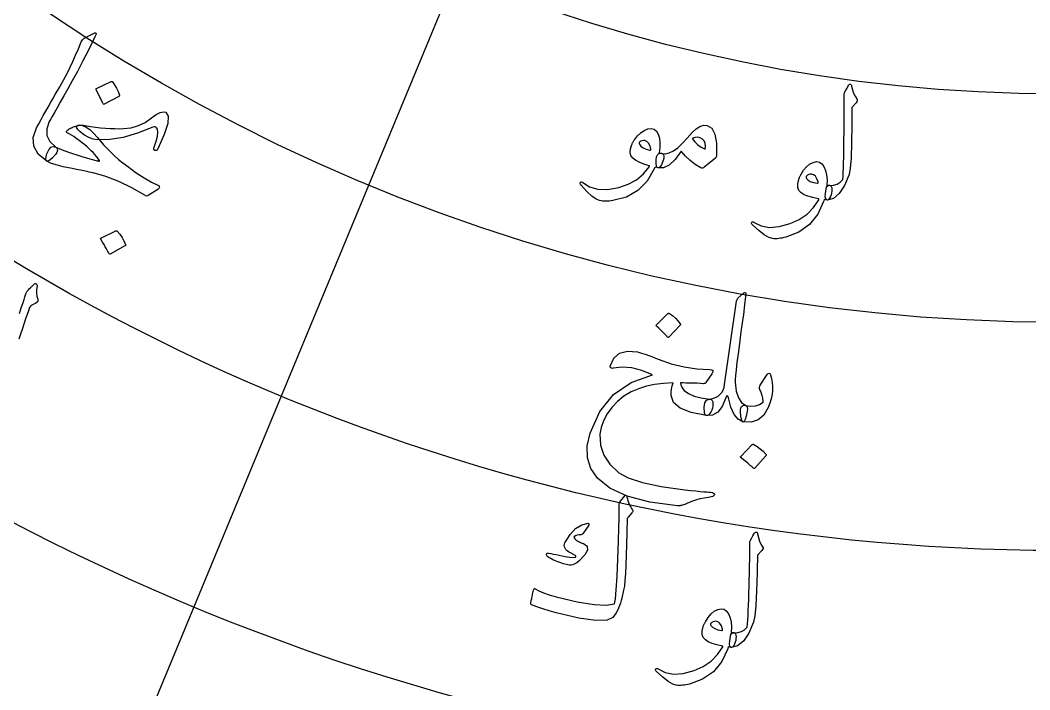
# Model space of a CAD drawing. Header units: millimetres. Extents: x -65 to 65, y -65 to 84.
# Drawn here: x -20.29 to -0.58, y -42.41 to -29.33 of the extents above; entities that cross this region are included whole.
import ezdxf

# ---------------------------------------------------------------- set-up
doc = ezdxf.new("R2010")
doc.units = ezdxf.units.MM
for name, color, linetype in [('ENGRAVE', 7, 'Continuous'), ('ENGRAVE_FINE', 8, 'Continuous'), ('GUIDE', 3, 'Continuous'), ('TEXT', 5, 'Continuous')]:
    doc.layers.add(name, color=color, linetype=linetype)

msp = doc.modelspace()

# ---------------------------------------------------------------- linework, layer by layer
at = {"layer": 'ENGRAVE'}
for radius in [57.525, 48.6086, 39.6922, 30.7759]:
    msp.add_circle((0, 0), radius, dxfattribs=at)
at = {"layer": 'ENGRAVE_FINE'}
for points in [[(-15.1896, -36.6709), (-11.7774, -28.4332)], [(-18.6017, -44.9085), (-15.1896, -36.6709)]]:
    msp.add_lwpolyline(points, dxfattribs=at)
for radius in [53.0668, 44.1504, 35.2341]:
    msp.add_circle((0, 0), radius, dxfattribs=at)
at = {"layer": 'GUIDE'}
msp.add_circle((0, 0), 59.475, dxfattribs=at)
at = {"layer": 'TEXT'}
for points in [[(-18.8491, -29.5882), (-18.8377, -29.5826), (-18.8285, -29.5799), (-18.8217, -29.5799), (-18.8172, -29.5828), (-18.8128, -29.5912), (-18.8143, -29.6071), (-18.8217, -29.6307), (-18.8348, -29.6618), (-18.9557, -29.9056), (-19.0698, -30.1296), (-19.1772, -30.3337), (-19.278, -30.5179), (-19.3664, -30.6739), (-19.4455, -30.8139), (-19.5151, -30.9379), (-19.5753, -31.0459), (-19.6264, -31.1376), (-19.6685, -31.2131), (-19.7017, -31.2723), (-19.7259, -31.3151), (-19.777, -31.4569), (-19.774, -31.5866), (-19.7166, -31.7041), (-19.6047, -31.8091), (-19.5747, -31.8403), (-19.5652, -31.8759), (-19.5761, -31.916), (-19.6075, -31.9605), (-19.6669, -32.0245), (-19.7148, -32.0668), (-19.7511, -32.0876), (-19.7758, -32.0868), (-19.9427, -31.9508), (-20.0316, -31.7971), (-20.0428, -31.6266), (-19.9766, -31.4395), (-19.9328, -31.3577), (-19.8883, -31.2761), (-19.8431, -31.1947), (-19.7972, -31.1134), (-19.7507, -31.0322), (-19.704, -30.951), (-19.6568, -30.8697), (-19.6094, -30.7883), (-19.5186, -30.6333), (-19.4396, -30.492), (-19.3724, -30.3644), (-19.3169, -30.2506), (-19.2663, -30.1395), (-19.2134, -30.0205), (-19.1584, -29.8934), (-19.1011, -29.7583), (-19.0898, -29.7346), (-19.0764, -29.715), (-19.061, -29.6993), (-19.0435, -29.6876)], [(-18.521, -30.5305), (-18.5149, -30.5289), (-18.5082, -30.5297), (-18.501, -30.533), (-18.4933, -30.5388), (-18.4499, -30.5984), (-18.4129, -30.6613), (-18.3825, -30.7276), (-18.3585, -30.7973), (-18.3575, -30.8064), (-18.3591, -30.8138), (-18.3634, -30.8197), (-18.3703, -30.824), (-18.6541, -30.9751), (-18.6628, -30.9776), (-18.6704, -30.9748), (-18.677, -30.9669), (-18.6825, -30.9537), (-18.6873, -30.9424), (-18.6951, -30.925), (-18.7059, -30.9015), (-18.7198, -30.8719), (-18.737, -30.836), (-18.758, -30.7936), (-18.7826, -30.7446), (-18.8109, -30.689), (-18.814, -30.6807), (-18.8142, -30.6742), (-18.8114, -30.6696), (-18.8055, -30.6668)], [(-4.1951, -30.7473), (-4.1675, -30.6981), (-4.146, -30.6589), (-4.1305, -30.6299), (-4.121, -30.6111), (-4.114, -30.5992), (-4.106, -30.5912), (-4.0969, -30.5869), (-4.0869, -30.5864), (-4.076, -30.5899), (-4.0675, -30.5971), (-4.0614, -30.6081), (-4.0578, -30.6228), (-4.0416, -30.6946), (-4.0195, -30.7602), (-3.9914, -30.8197), (-3.9574, -30.873), (-3.9481, -30.8898), (-3.9471, -30.9076), (-3.9543, -30.9264), (-3.9699, -30.9461), (-4.0501, -31.0364), (-4.0513, -31.0814), (-4.0524, -31.1255), (-4.0533, -31.1688), (-4.0541, -31.2113), (-4.0548, -31.2531), (-4.0554, -31.294), (-4.0559, -31.3341), (-4.0562, -31.3735), (-4.0592, -31.7377), (-4.0684, -32.0215), (-4.0843, -32.2248), (-4.1074, -32.3477), (-4.1967, -32.5647), (-4.2979, -32.7202), (-4.4106, -32.8143), (-4.5345, -32.8468), (-4.5378, -32.8464), (-4.541, -32.8459), (-4.5443, -32.8455), (-4.5475, -32.845), (-4.5643, -32.8244), (-4.571, -32.7816), (-4.5675, -32.7166), (-4.5539, -32.6295), (-4.5463, -32.5976), (-4.534, -32.5753), (-4.5168, -32.5627), (-4.4949, -32.5596), (-4.4109, -32.5546), (-4.339, -32.5344), (-4.279, -32.4991), (-4.2312, -32.4487), (-4.2252, -32.3815), (-4.2201, -32.3048), (-4.2161, -32.2186), (-4.2129, -32.123), (-4.2106, -32.0183), (-4.2088, -31.905), (-4.2077, -31.7831), (-4.207, -31.6526), (-4.2053, -31.5245), (-4.2039, -31.4093), (-4.2031, -31.307), (-4.2027, -31.2177), (-4.2024, -31.1413), (-4.2019, -31.078), (-4.2011, -31.0277), (-4.2002, -30.9905), (-4.206, -30.8044), (-4.2045, -30.7863), (-4.2022, -30.7708), (-4.199, -30.7578), (-4.1951, -30.7473)], [(-17.6044, -31.8488), (-17.6127, -31.8615), (-17.6219, -31.8712), (-17.6319, -31.8778), (-17.6428, -31.8814), (-17.6549, -31.8812), (-17.6654, -31.8782), (-17.6745, -31.8724), (-17.682, -31.8638), (-17.6852, -31.8558), (-17.6858, -31.8451), (-17.684, -31.8316), (-17.6796, -31.8154), (-17.6382, -31.6958), (-17.6138, -31.5969), (-17.6064, -31.5186), (-17.6158, -31.4609), (-17.6307, -31.4346), (-17.6504, -31.4197), (-17.6749, -31.416), (-17.7043, -31.4237), (-18.0045, -31.5437), (-18.2856, -31.6249), (-18.5468, -31.6676), (-18.7876, -31.6721), (-18.8709, -31.6587), (-18.9548, -31.6284), (-19.0391, -31.5812), (-19.1237, -31.517), (-19.1718, -31.4668), (-19.1943, -31.4284), (-19.1913, -31.4019), (-19.1628, -31.3872), (-19.1356, -31.3828), (-19.1037, -31.3818), (-19.067, -31.3842), (-19.0256, -31.39), (-18.9227, -31.4073), (-18.8226, -31.4219), (-18.7253, -31.4337), (-18.6308, -31.4428), (-18.5388, -31.4492), (-18.4489, -31.4528), (-18.3613, -31.4535), (-18.2758, -31.4515), (-18.1277, -31.4339), (-17.987, -31.3933), (-17.8537, -31.3299), (-17.728, -31.2437), (-17.6369, -31.1787), (-17.5607, -31.1385), (-17.4991, -31.1233), (-17.4522, -31.133), (-17.4041, -31.2084), (-17.4134, -31.3528), (-17.4802, -31.5662), (-17.6044, -31.8488)], [(-18.7859, -31.6268), (-18.7283, -31.6993), (-18.6661, -31.7713), (-18.5991, -31.8425), (-18.5274, -31.9131), (-18.4514, -31.983), (-18.3717, -32.0521), (-18.2883, -32.1203), (-18.2012, -32.1877), (-18.0298, -32.3128), (-17.8731, -32.4155), (-17.7315, -32.4961), (-17.6053, -32.5546), (-17.5922, -32.5617), (-17.5831, -32.5707), (-17.5782, -32.5816), (-17.5774, -32.5944), (-17.5801, -32.6076), (-17.5859, -32.6196), (-17.5946, -32.6306), (-17.6064, -32.6405), (-17.7939, -32.7574), (-17.8106, -32.7658), (-17.8276, -32.7679), (-17.8448, -32.7637), (-17.8622, -32.7532), (-18.1152, -32.6083), (-18.3674, -32.4872), (-18.6194, -32.3899), (-18.8717, -32.3165), (-18.8858, -32.3126), (-18.9106, -32.3069), (-18.9461, -32.2994), (-18.9921, -32.29), (-19.0489, -32.2788), (-19.1163, -32.2657), (-19.1943, -32.2506), (-19.283, -32.2334), (-19.4538, -32.1973), (-19.5929, -32.1606), (-19.7002, -32.1237), (-19.7758, -32.0868), (-19.7898, -32.0691), (-19.7942, -32.0392), (-19.7888, -31.9973), (-19.7737, -31.9432), (-19.7353, -31.8642), (-19.6938, -31.8158), (-19.6492, -31.7981), (-19.6016, -31.811), (-19.5364, -31.8426), (-19.4394, -31.8806), (-19.3106, -31.925), (-19.1498, -31.9752), (-19.0686, -31.9999), (-18.9974, -32.0212), (-18.9363, -32.0394), (-18.8852, -32.0544), (-18.8445, -32.0661), (-18.8142, -32.0746), (-18.7944, -32.0798), (-18.7851, -32.0817), (-18.7813, -32.0819), (-18.778, -32.0821), (-18.7752, -32.0823), (-18.773, -32.0825), (-18.771, -32.0827), (-18.7691, -32.0832), (-18.7674, -32.0838), (-18.7658, -32.0846), (-18.7534, -32.0855), (-18.7469, -32.083), (-18.7463, -32.0771), (-18.7516, -32.0677), (-18.7775, -32.0304), (-18.806, -31.9933), (-18.8372, -31.9564), (-18.8711, -31.9196), (-18.9076, -31.8829), (-18.9466, -31.8459), (-18.988, -31.8087), (-19.0319, -31.7712), (-19.0755, -31.7353), (-19.1191, -31.7008), (-19.1628, -31.6678), (-19.2066, -31.6363), (-19.2502, -31.6066), (-19.2933, -31.5792), (-19.336, -31.5542), (-19.3782, -31.5314), (-19.388, -31.5236), (-19.3926, -31.5151), (-19.3921, -31.5061), (-19.3865, -31.4965), (-19.371, -31.483), (-19.3546, -31.4705), (-19.3372, -31.4591), (-19.3189, -31.4488), (-19.2997, -31.439), (-19.2795, -31.4294), (-19.2583, -31.4198), (-19.2361, -31.4103), (-19.1904, -31.3944), (-19.1493, -31.3858), (-19.1127, -31.3845), (-19.0806, -31.3906), (-19.0091, -31.4217), (-18.9362, -31.4715), (-18.8619, -31.5399), (-18.7859, -31.6268)], [(-7.912, -32.237), (-8.0505, -32.476), (-8.2311, -32.6598), (-8.454, -32.7876), (-8.7191, -32.8588), (-8.755, -32.8635), (-8.7901, -32.8669), (-8.8244, -32.8691), (-8.858, -32.87), (-8.8906, -32.8694), (-8.9218, -32.8673), (-8.9518, -32.8636), (-8.9805, -32.8584), (-9.0478, -32.8297), (-9.1307, -32.7694), (-9.2288, -32.6772), (-9.3417, -32.5532), (-9.3529, -32.5367), (-9.3582, -32.5225), (-9.3575, -32.5103), (-9.3509, -32.5002), (-9.3408, -32.4939), (-9.3297, -32.4929), (-9.3174, -32.4973), (-9.3041, -32.507), (-9.1744, -32.5917), (-9.0144, -32.6361), (-8.8248, -32.6397), (-8.6061, -32.6021), (-8.4202, -32.5393), (-8.2577, -32.4503), (-8.1187, -32.3353), (-8.003, -32.1947), (-8.0022, -32.1888), (-8.0028, -32.1839), (-8.005, -32.1798), (-8.0086, -32.1766), (-8.1167, -32.1429), (-8.2067, -32.1068), (-8.2786, -32.0683), (-8.3326, -32.0277), (-8.3692, -31.9769), (-8.3845, -31.9159), (-8.3784, -31.8447), (-8.3511, -31.7632), (-8.3464, -31.7526), (-8.3413, -31.742), (-8.3358, -31.7313), (-8.3298, -31.7205), (-8.3233, -31.7094), (-8.3163, -31.6978), (-8.3087, -31.6857), (-8.3006, -31.6732), (-8.2406, -31.5937), (-8.1769, -31.5315), (-8.1095, -31.4863), (-8.0384, -31.4582), (-7.9711, -31.45), (-7.9149, -31.4646), (-7.8699, -31.502), (-7.8359, -31.5623), (-7.8122, -31.6404), (-7.8009, -31.7269), (-7.802, -31.822), (-7.8155, -31.9257), (-7.8092, -31.9271), (-7.8032, -31.9283), (-7.7972, -31.9292), (-7.7914, -31.9299), (-7.7856, -31.9306), (-7.7797, -31.9315), (-7.7736, -31.9327), (-7.7673, -31.9341), (-7.7471, -31.9438), (-7.7338, -31.9613), (-7.7274, -31.9867), (-7.7278, -32.0199), (-7.7332, -32.0553), (-7.7423, -32.0902), (-7.755, -32.1246), (-7.7714, -32.1585), (-7.7892, -32.1876), (-7.806, -32.2074), (-7.8218, -32.2178), (-7.8366, -32.219), (-7.8972, -32.2042), (-7.899, -32.2098), (-7.902, -32.2171), (-7.9064, -32.2262), (-7.912, -32.237)], [(-6.8759, -31.3897), (-6.7862, -31.4459), (-6.7265, -31.562), (-6.6966, -31.7384), (-6.6964, -31.975), (-6.698, -31.9917), (-6.702, -32.0059), (-6.7084, -32.0175), (-6.7171, -32.0266), (-6.9381, -32.2069), (-6.9531, -32.2174), (-6.969, -32.2225), (-6.9857, -32.2219), (-7.0034, -32.2158), (-7.1136, -32.1496), (-7.2138, -32.0736), (-7.3039, -31.9879), (-7.3839, -31.8927), (-7.5039, -32.0543), (-7.6201, -32.1625), (-7.7322, -32.2171), (-7.8398, -32.2182), (-7.8502, -32.2113), (-7.8589, -32.1961), (-7.866, -32.1726), (-7.8715, -32.1408), (-7.8733, -32.0649), (-7.8662, -32.0061), (-7.8503, -31.9644), (-7.8256, -31.9398), (-7.8137, -31.9355), (-7.8007, -31.9335), (-7.7865, -31.9338), (-7.7713, -31.9365), (-7.6964, -31.9418), (-7.6182, -31.9253), (-7.5366, -31.8872), (-7.4518, -31.8273), (-7.4122, -31.7902), (-7.3516, -31.7282), (-7.2703, -31.6412), (-7.1684, -31.529), (-7.0926, -31.4566), (-7.0187, -31.4092), (-6.9465, -31.3869), (-6.8759, -31.3897)], [(-7.9773, -31.8491), (-7.996, -31.7836), (-8.022, -31.7341), (-8.0552, -31.7005), (-8.0958, -31.6829), (-8.1228, -31.6831), (-8.148, -31.6878), (-8.1715, -31.6971), (-8.1933, -31.7111), (-8.2013, -31.7194), (-8.2048, -31.7297), (-8.2038, -31.742), (-8.1983, -31.7564), (-8.1732, -31.793), (-8.1311, -31.8243), (-8.0721, -31.8504), (-7.9962, -31.8709), (-7.9879, -31.8714), (-7.982, -31.8679), (-7.9785, -31.8604), (-7.9773, -31.8491)], [(-7.169, -31.6478), (-7.1214, -31.7101), (-7.0637, -31.7655), (-6.996, -31.8139), (-6.9184, -31.8552), (-6.9095, -31.7922), (-6.9152, -31.738), (-6.9354, -31.6926), (-6.9703, -31.6559), (-7.0143, -31.6311), (-7.062, -31.6215), (-7.1136, -31.6271), (-7.169, -31.6478)], [(-4.6044, -32.8729), (-4.718, -33.1246), (-4.879, -33.3257), (-5.0878, -33.4756), (-5.3444, -33.5732), (-5.3796, -33.5815), (-5.4142, -33.5885), (-5.4481, -33.5941), (-5.4814, -33.5984), (-5.5139, -33.6012), (-5.5452, -33.6022), (-5.5754, -33.6016), (-5.6045, -33.5993), (-5.6743, -33.5776), (-5.7629, -33.5259), (-5.8698, -33.4442), (-5.9948, -33.3323), (-6.0076, -33.3171), (-6.0142, -33.3034), (-6.0148, -33.2912), (-6.0093, -33.2805), (-5.9999, -33.2732), (-5.9889, -33.2711), (-5.9763, -33.2742), (-5.962, -33.2825), (-5.8244, -33.3537), (-5.6607, -33.3816), (-5.4717, -33.366), (-5.258, -33.3064), (-5.0794, -33.2251), (-4.9267, -33.1201), (-4.8001, -32.9916), (-4.6992, -32.8399), (-4.699, -32.8341), (-4.7002, -32.8292), (-4.7028, -32.8254), (-4.7067, -32.8226), (-4.8176, -32.8), (-4.9108, -32.7731), (-4.9863, -32.7422), (-5.0441, -32.7072), (-5.0857, -32.6605), (-5.107, -32.6013), (-5.1082, -32.5298), (-5.0893, -32.4459), (-5.0857, -32.435), (-5.0817, -32.4239), (-5.0773, -32.4126), (-5.0724, -32.4013), (-5.0671, -32.3896), (-5.0613, -32.3773), (-5.055, -32.3646), (-5.0482, -32.3513), (-4.9965, -32.2662), (-4.9394, -32.1978), (-4.877, -32.146), (-4.8091, -32.1108), (-4.7429, -32.0958), (-4.6856, -32.1047), (-4.637, -32.1373), (-4.5971, -32.1939), (-4.5657, -32.2692), (-4.5456, -32.3541), (-4.5371, -32.4489), (-4.54, -32.5534), (-4.5336, -32.5541), (-4.5274, -32.5547), (-4.5214, -32.555), (-4.5156, -32.5551), (-4.5098, -32.5552), (-4.5037, -32.5555), (-4.4976, -32.5561), (-4.4912, -32.5569), (-4.4701, -32.5644), (-4.4551, -32.5805), (-4.4461, -32.6051), (-4.4432, -32.6382), (-4.445, -32.6739), (-4.4505, -32.7096), (-4.4596, -32.7451), (-4.4725, -32.7805), (-4.4872, -32.8112), (-4.5019, -32.8326), (-4.5166, -32.8446), (-4.5313, -32.8473), (-4.593, -32.8387), (-4.5942, -32.8444), (-4.5965, -32.852), (-4.5999, -32.8615), (-4.6044, -32.8729)], [(-4.7087, -32.4936), (-4.734, -32.4303), (-4.7648, -32.3836), (-4.8013, -32.3536), (-4.8434, -32.3402), (-4.8703, -32.3431), (-4.8949, -32.3504), (-4.9173, -32.3621), (-4.9376, -32.3781), (-4.9447, -32.3872), (-4.9472, -32.3978), (-4.9449, -32.41), (-4.938, -32.4237), (-4.9093, -32.4576), (-4.8642, -32.4845), (-4.8029, -32.5044), (-4.7253, -32.5172), (-4.717, -32.5168), (-4.7115, -32.5127), (-4.7088, -32.505), (-4.7087, -32.4936)], [(-18.4281, -33.4473), (-18.4218, -33.4456), (-18.4148, -33.4463), (-18.407, -33.4496), (-18.3984, -33.4554), (-18.3484, -33.5153), (-18.305, -33.5788), (-18.2682, -33.6458), (-18.2379, -33.7163), (-18.2361, -33.7255), (-18.2373, -33.7331), (-18.2414, -33.7391), (-18.2483, -33.7436), (-18.5356, -33.9009), (-18.5445, -33.9035), (-18.5527, -33.9008), (-18.5602, -33.8929), (-18.567, -33.8796), (-18.5728, -33.8681), (-18.5823, -33.8505), (-18.5954, -33.8268), (-18.6121, -33.7969), (-18.6328, -33.7607), (-18.6579, -33.7178), (-18.6874, -33.6683), (-18.7211, -33.6123), (-18.7251, -33.6038), (-18.7257, -33.5973), (-18.7231, -33.5925), (-18.7171, -33.5896)], [(-6.1237, -36.86), (-6.1065, -36.8737), (-6.0964, -36.8967), (-6.0934, -36.9291), (-6.0975, -36.9709), (-6.1189, -37.0668), (-6.1393, -37.1339), (-6.1587, -37.1722), (-6.1771, -37.1818), (-6.2713, -37.1286), (-6.3508, -37.0321), (-6.4154, -36.8925), (-6.4649, -36.7097), (-6.4758, -36.6754), (-6.4875, -36.6643), (-6.5, -36.6766), (-6.5135, -36.7122), (-6.5852, -36.877), (-6.6729, -36.9892), (-6.7769, -37.0486), (-6.8967, -37.0551), (-6.9069, -37.0506), (-6.9157, -37.0414), (-6.9232, -37.0273), (-6.9292, -37.0084), (-6.9387, -36.8931), (-6.9264, -36.8089), (-6.8925, -36.7561), (-6.837, -36.7344), (-6.7737, -36.7227), (-6.7169, -36.7031), (-6.6667, -36.6759), (-6.6231, -36.641), (-6.5922, -36.6033), (-6.5676, -36.5589), (-6.5492, -36.5079), (-6.537, -36.4503), (-6.3052, -34.8239), (-6.3005, -34.8029), (-6.2948, -34.7862), (-6.2882, -34.7738), (-6.2806, -34.7658), (-6.1603, -34.6621), (-6.1428, -34.6512), (-6.1313, -34.6516), (-6.1258, -34.6634), (-6.1261, -34.6866), (-6.1305, -34.732), (-6.1354, -34.7816), (-6.1408, -34.8351), (-6.1467, -34.8927), (-6.1535, -34.9543), (-6.1616, -35.0198), (-6.171, -35.0892), (-6.1818, -35.1625), (-6.2182, -35.4207), (-6.2494, -35.6497), (-6.2754, -35.8495), (-6.2962, -36.02), (-6.312, -36.1611), (-6.3229, -36.2724), (-6.3291, -36.354), (-6.3306, -36.4058), (-6.3093, -36.5764), (-6.2677, -36.709), (-6.2057, -36.8036), (-6.1237, -36.86)], [(-7.6443, -35.063), (-7.639, -35.0595), (-7.6325, -35.0582), (-7.6245, -35.059), (-7.6153, -35.0619), (-7.5546, -35.1042), (-7.4989, -35.1518), (-7.4483, -35.2047), (-7.4027, -35.263), (-7.3988, -35.2712), (-7.3979, -35.2788), (-7.4, -35.2857), (-7.4052, -35.2921), (-7.6253, -35.5269), (-7.6328, -35.532), (-7.6409, -35.5319), (-7.6498, -35.5265), (-7.6593, -35.5159), (-7.6675, -35.5067), (-7.6807, -35.4927), (-7.6987, -35.474), (-7.7215, -35.4505), (-7.7496, -35.4221), (-7.7834, -35.3887), (-7.8228, -35.3503), (-7.8678, -35.3069), (-7.8736, -35.3001), (-7.8758, -35.294), (-7.8746, -35.2887), (-7.87, -35.2841)], [(-8.2388, -35.8137), (-8.2019, -35.8229), (-8.1614, -35.8342), (-8.1172, -35.8478), (-8.0693, -35.8634), (-8.0173, -35.8816), (-7.9609, -35.9025), (-7.9, -35.9262), (-7.8345, -35.9525), (-7.5811, -36.0429), (-7.3292, -36.107), (-7.0794, -36.1448), (-6.832, -36.1565), (-6.7891, -36.1608), (-6.767, -36.1761), (-6.7656, -36.2021), (-6.7852, -36.239), (-6.9019, -36.4088), (-6.9121, -36.42), (-6.923, -36.4278), (-6.9347, -36.4323), (-6.9472, -36.4334), (-7.0115, -36.4288), (-7.0732, -36.4253), (-7.1324, -36.4228), (-7.1891, -36.4215), (-7.2436, -36.4208), (-7.2963, -36.4201), (-7.3472, -36.4194), (-7.3962, -36.4188), (-7.39, -36.4603), (-7.3762, -36.4987), (-7.3547, -36.534), (-7.3256, -36.5662), (-7.2408, -36.6279), (-7.1304, -36.6767), (-6.9946, -36.7126), (-6.8334, -36.7351), (-6.803, -36.743), (-6.7815, -36.7613), (-6.7688, -36.7899), (-6.7651, -36.8288), (-6.7678, -36.8704), (-6.7754, -36.9107), (-6.788, -36.9496), (-6.8054, -36.9872), (-6.8255, -37.0178), (-6.8469, -37.0394), (-6.8694, -37.0521), (-6.893, -37.0558), (-7.1892, -36.9974), (-7.4033, -36.9119), (-7.535, -36.8009), (-7.5847, -36.6651), (-7.5846, -36.6006), (-7.5779, -36.5379), (-7.5646, -36.477), (-7.5447, -36.418), (-7.7344, -36.4284), (-7.9073, -36.4495), (-8.0635, -36.4813), (-8.2029, -36.5243), (-8.3609, -36.5933), (-8.5029, -36.678), (-8.6289, -36.7786), (-8.739, -36.8953), (-8.8339, -37.025), (-8.9045, -37.1557), (-8.9506, -37.2877), (-8.9719, -37.421), (-8.9622, -37.6312), (-8.8981, -37.8268), (-8.7789, -38.0074), (-8.6045, -38.1724), (-8.4206, -38.2716), (-8.1443, -38.3612), (-7.7755, -38.4393), (-7.3145, -38.5032), (-7.198, -38.5164), (-7.097, -38.5273), (-7.0115, -38.536), (-6.9415, -38.5427), (-6.8868, -38.5477), (-6.8471, -38.5513), (-6.8226, -38.5536), (-6.8132, -38.5546), (-6.7769, -38.5616), (-6.752, -38.5718), (-6.7382, -38.585), (-6.7357, -38.6013), (-6.7454, -38.6193), (-6.7678, -38.6343), (-6.8028, -38.6461), (-6.8504, -38.6547), (-6.9355, -38.6664), (-7.0198, -38.6841), (-7.1034, -38.7078), (-7.1862, -38.7374), (-7.2247, -38.7531), (-7.2595, -38.7671), (-7.2906, -38.7795), (-7.3179, -38.7902), (-7.3415, -38.7991), (-7.3612, -38.806), (-7.3771, -38.8108), (-7.3892, -38.8136), (-7.3975, -38.8155), (-7.4056, -38.8169), (-7.4137, -38.8179), (-7.4217, -38.8185), (-7.4298, -38.8188), (-7.4385, -38.8189), (-7.4476, -38.819), (-7.4572, -38.819), (-8.0003, -38.745), (-8.4423, -38.6279), (-8.782, -38.4712), (-9.019, -38.2777), (-9.1475, -38.0884), (-9.2141, -37.8788), (-9.2196, -37.6495), (-9.1647, -37.4003), (-8.9724, -36.9774), (-8.7049, -36.6473), (-8.3638, -36.4081), (-7.9494, -36.2576), (-8.1546, -36.1735), (-8.3503, -36.1246), (-8.5372, -36.1111), (-8.7156, -36.1333), (-8.7271, -36.1347), (-8.7381, -36.1334), (-8.7484, -36.1296), (-8.758, -36.123), (-8.766, -36.1153), (-8.7712, -36.1077), (-8.7736, -36.1004), (-8.7732, -36.0932), (-8.7014, -35.9356), (-8.5884, -35.8368), (-8.4343, -35.7963), (-8.2388, -35.8137)], [(-5.8413, -36.4618), (-5.7064, -36.2557), (-5.6879, -36.2336), (-5.671, -36.2273), (-5.6557, -36.2368), (-5.6419, -36.2621), (-5.6204, -36.3348), (-5.6064, -36.4093), (-5.5999, -36.4856), (-5.6009, -36.5637), (-5.6097, -36.644), (-5.6268, -36.727), (-5.6521, -36.8126), (-5.6858, -36.9008), (-5.7695, -37.045), (-5.88, -37.14), (-6.0172, -37.1855), (-6.1808, -37.1812), (-6.1973, -37.1667), (-6.2104, -37.1294), (-6.2202, -37.0692), (-6.2265, -36.9861), (-6.225, -36.9425), (-6.2179, -36.9077), (-6.2054, -36.8815), (-6.1874, -36.8641), (-6.1744, -36.8585), (-6.16, -36.8558), (-6.1443, -36.8561), (-6.1273, -36.8594), (-6.0268, -36.8728), (-5.9367, -36.8668), (-5.857, -36.8414), (-5.7879, -36.7969), (-5.7845, -36.793), (-5.7827, -36.7876), (-5.7825, -36.7805), (-5.7839, -36.7718), (-5.7901, -36.719), (-5.8029, -36.6643), (-5.8221, -36.6075), (-5.8479, -36.5488), (-5.8558, -36.5269), (-5.8574, -36.5051), (-5.8525, -36.4834), (-5.8413, -36.4618)], [(-6.0007, -37.6218), (-5.9954, -37.618), (-5.9885, -37.6164), (-5.9801, -37.6168), (-5.9701, -37.6193), (-5.9029, -37.6588), (-5.8407, -37.7038), (-5.7835, -37.7543), (-5.7312, -37.8104), (-5.7265, -37.8184), (-5.7251, -37.826), (-5.7269, -37.833), (-5.7319, -37.8396), (-5.9484, -38.085), (-5.956, -38.0904), (-5.9646, -38.0907), (-5.9743, -38.0857), (-5.9852, -38.0755), (-5.9945, -38.0667), (-6.0094, -38.0534), (-6.0297, -38.0355), (-6.0554, -38.013), (-6.0871, -37.986), (-6.1252, -37.9542), (-6.1695, -37.9176), (-6.2201, -37.8763), (-6.2267, -37.8697), (-6.2295, -37.8637), (-6.2286, -37.8584), (-6.224, -37.8536)], [(-8.4462, -38.6433), (-8.4367, -38.6807), (-8.426, -38.7165), (-8.4141, -38.7507), (-8.4011, -38.7833), (-8.3867, -38.8144), (-8.3708, -38.8439), (-8.3533, -38.8718), (-8.3343, -38.8982), (-8.3278, -38.9122), (-8.3278, -38.9268), (-8.3342, -38.9421), (-8.3471, -38.9581), (-8.422, -39.0408), (-8.4295, -39.0499), (-8.4351, -39.0578), (-8.4389, -39.0644), (-8.4409, -39.0697), (-8.4458, -39.3359), (-8.4514, -39.5761), (-8.4578, -39.7904), (-8.4652, -39.9787), (-8.4738, -40.1408), (-8.4841, -40.2764), (-8.496, -40.3855), (-8.5097, -40.4681), (-8.5422, -40.6225), (-8.5552, -40.6709), (-8.5707, -40.719), (-8.5886, -40.7668), (-8.609, -40.8142), (-8.632, -40.8613), (-8.6578, -40.908), (-8.6865, -40.9543), (-8.7181, -41.0002), (-8.83, -41.0543), (-9.0527, -41.0588), (-9.3858, -41.0118), (-9.8282, -40.9107), (-9.9648, -40.8727), (-10.0902, -40.8336), (-10.2044, -40.7936), (-10.3073, -40.7528), (-10.316, -40.7462), (-10.3214, -40.7384), (-10.3235, -40.7294), (-10.3224, -40.7191), (-10.3131, -40.6705), (-10.3043, -40.6264), (-10.2961, -40.5868), (-10.2883, -40.5516), (-10.2809, -40.5204), (-10.2738, -40.4929), (-10.267, -40.4691), (-10.2606, -40.4489), (-10.2563, -40.4378), (-10.2505, -40.4324), (-10.2433, -40.4327), (-10.2346, -40.4389), (-10.1667, -40.4795), (-10.076, -40.5194), (-9.9625, -40.5584), (-9.8261, -40.5964), (-9.4146, -40.6936), (-9.0878, -40.7474), (-8.8465, -40.7599), (-8.6909, -40.7326), (-8.6707, -40.6367), (-8.6529, -40.4583), (-8.6374, -40.1974), (-8.6233, -39.8542), (-8.611, -39.5102), (-8.6019, -39.2498), (-8.5968, -39.073), (-8.5959, -38.9798), (-8.5964, -38.9541), (-8.5969, -38.9301), (-8.5973, -38.9078), (-8.5976, -38.8871), (-8.598, -38.8682), (-8.5985, -38.8514), (-8.599, -38.8367), (-8.5995, -38.824), (-8.599, -38.7967), (-8.5942, -38.7715), (-8.5852, -38.7486), (-8.5719, -38.7278), (-8.4885, -38.6208), (-8.482, -38.6138), (-8.4758, -38.6096), (-8.4698, -38.6083), (-8.464, -38.6097), (-8.4578, -38.6154), (-8.4528, -38.6229), (-8.4489, -38.6322), (-8.4462, -38.6433)], [(-9.2017, -39.159), (-9.1962, -39.1611), (-9.1918, -39.1647), (-9.1885, -39.1696), (-9.1864, -39.1759), (-9.1864, -39.181), (-9.1873, -39.1864), (-9.189, -39.192), (-9.1916, -39.1978), (-9.2947, -39.3489), (-9.3065, -39.3639), (-9.3178, -39.3749), (-9.3286, -39.3819), (-9.3387, -39.3849), (-9.3798, -39.3869), (-9.416, -39.3938), (-9.4474, -39.4055), (-9.4738, -39.4222), (-9.4808, -39.4325), (-9.4779, -39.446), (-9.4653, -39.4627), (-9.4429, -39.4826), (-9.4272, -39.4927), (-9.4108, -39.5026), (-9.3938, -39.5123), (-9.3761, -39.5217), (-9.3575, -39.5308), (-9.3378, -39.5398), (-9.3171, -39.5487), (-9.2953, -39.5573), (-9.225, -39.6087), (-9.2158, -39.6825), (-9.268, -39.7789), (-9.3818, -39.8977), (-9.4252, -39.9307), (-9.4657, -39.9548), (-9.5033, -39.9701), (-9.5381, -39.9765), (-9.5744, -39.9755), (-9.6228, -39.967), (-9.6834, -39.9509), (-9.7561, -39.9272), (-9.7929, -39.9142), (-9.8276, -39.9005), (-9.86, -39.8861), (-9.8901, -39.871), (-9.9182, -39.8557), (-9.9443, -39.8409), (-9.9684, -39.8266), (-9.9906, -39.8127), (-10.0034, -39.8006), (-10.0116, -39.7883), (-10.0153, -39.776), (-10.0144, -39.7635), (-10.0094, -39.7517), (-10.0014, -39.7444), (-9.9904, -39.7415), (-9.9765, -39.7432), (-9.9327, -39.751), (-9.8833, -39.7606), (-9.8281, -39.772), (-9.7672, -39.7852), (-9.6536, -39.8094), (-9.5638, -39.8238), (-9.4979, -39.8286), (-9.4559, -39.8239), (-9.45, -39.8213), (-9.4461, -39.8171), (-9.4443, -39.8111), (-9.4445, -39.8034), (-9.4462, -39.7983), (-9.4502, -39.793), (-9.4567, -39.7875), (-9.4655, -39.7819), (-9.5498, -39.7385), (-9.5846, -39.7185), (-9.6132, -39.6967), (-9.6356, -39.6731), (-9.6518, -39.6476), (-9.6639, -39.6193), (-9.6685, -39.5921), (-9.6655, -39.5659), (-9.6551, -39.5407), (-9.5561, -39.3774), (-9.4476, -39.2595), (-9.3295, -39.1867), (-9.2017, -39.159)], [(-6.035, -39.4901), (-6.0064, -39.4413), (-5.9841, -39.4025), (-5.968, -39.3738), (-5.9581, -39.3552), (-5.9509, -39.3434), (-5.9426, -39.3355), (-5.9334, -39.3314), (-5.9232, -39.3311), (-5.9123, -39.3348), (-5.9038, -39.3422), (-5.8978, -39.3532), (-5.8944, -39.368), (-5.8792, -39.4401), (-5.8578, -39.5062), (-5.8304, -39.5662), (-5.7969, -39.6202), (-5.7878, -39.6372), (-5.7871, -39.655), (-5.7947, -39.6736), (-5.8107, -39.693), (-5.8932, -39.7818), (-5.8951, -39.8267), (-5.8969, -39.8708), (-5.8985, -39.9141), (-5.9001, -39.9567), (-5.9015, -39.9984), (-5.9027, -40.0393), (-5.9039, -40.0794), (-5.9049, -40.1188), (-5.9141, -40.4829), (-5.9283, -40.7665), (-5.9478, -40.9695), (-5.9732, -41.092), (-6.0663, -41.3073), (-6.1699, -41.4611), (-6.2839, -41.5533), (-6.4079, -41.5839), (-6.4111, -41.5834), (-6.4144, -41.5829), (-6.4176, -41.5824), (-6.4208, -41.5819), (-6.4372, -41.561), (-6.4432, -41.5181), (-6.4387, -41.4532), (-6.4237, -41.3663), (-6.4157, -41.3345), (-6.403, -41.3125), (-6.3857, -41.3001), (-6.3637, -41.2973), (-6.2799, -41.2937), (-6.2077, -41.2747), (-6.1473, -41.2403), (-6.0986, -41.1908), (-6.0914, -41.1237), (-6.0851, -41.0471), (-6.0795, -40.961), (-6.0748, -40.8654), (-6.0707, -40.7608), (-6.067, -40.6475), (-6.0638, -40.5257), (-6.061, -40.3952), (-6.0572, -40.2671), (-6.054, -40.1519), (-6.0515, -40.0497), (-6.0497, -39.9603), (-6.0483, -39.884), (-6.0468, -39.8207), (-6.0453, -39.7704), (-6.0438, -39.7332), (-6.0469, -39.5469), (-6.0451, -39.5289), (-6.0425, -39.5134), (-6.0392, -39.5005), (-6.035, -39.4901)], [(-6.4779, -41.6089), (-6.5949, -41.859), (-6.758, -42.0579), (-6.9673, -42.2051), (-7.223, -42.3), (-7.258, -42.308), (-7.2924, -42.3147), (-7.3261, -42.32), (-7.3591, -42.324), (-7.3913, -42.3264), (-7.4224, -42.3272), (-7.4523, -42.3264), (-7.4811, -42.3238), (-7.55, -42.3016), (-7.6372, -42.2493), (-7.7425, -42.1669), (-7.8654, -42.0542), (-7.8779, -42.039), (-7.8844, -42.0252), (-7.8849, -42.0131), (-7.8793, -42.0024), (-7.8699, -41.9952), (-7.859, -41.9931), (-7.8465, -41.9963), (-7.8325, -42.0046), (-7.6966, -42.0766), (-7.5345, -42.1057), (-7.3468, -42.0917), (-7.134, -42.0341), (-6.9555, -41.9549), (-6.8024, -41.8517), (-6.6745, -41.7248), (-6.5719, -41.5746), (-6.5716, -41.5687), (-6.5726, -41.5639), (-6.5751, -41.56), (-6.579, -41.5572), (-6.6891, -41.533), (-6.7816, -41.505), (-6.8564, -41.4731), (-6.9136, -41.4375), (-6.9544, -41.3902), (-6.975, -41.3308), (-6.9753, -41.2593), (-6.9554, -41.1757), (-6.9517, -41.1648), (-6.9476, -41.1537), (-6.943, -41.1426), (-6.938, -41.1313), (-6.9326, -41.1196), (-6.9266, -41.1074), (-6.9202, -41.0948), (-6.9132, -41.0815), (-6.8605, -40.9971), (-6.8026, -40.9294), (-6.7395, -40.8784), (-6.6712, -40.8441), (-6.6048, -40.83), (-6.5476, -40.8396), (-6.4994, -40.873), (-6.4602, -40.9302), (-6.4299, -41.0059), (-6.4112, -41.0911), (-6.4041, -41.186), (-6.4087, -41.2904), (-6.4023, -41.2913), (-6.3962, -41.2919), (-6.3902, -41.2923), (-6.3844, -41.2925), (-6.3785, -41.2927), (-6.3725, -41.2931), (-6.3664, -41.2938), (-6.3601, -41.2947), (-6.3391, -41.3026), (-6.3244, -41.3189), (-6.3158, -41.3436), (-6.3135, -41.3767), (-6.3158, -41.4124), (-6.3219, -41.448), (-6.3316, -41.4834), (-6.345, -41.5186), (-6.3602, -41.549), (-6.3752, -41.5702), (-6.39, -41.5819), (-6.4047, -41.5844), (-6.466, -41.5749), (-6.4673, -41.5806), (-6.4698, -41.5882), (-6.4733, -41.5976), (-6.4779, -41.6089)], [(-6.5762, -41.2282), (-6.6005, -41.1645), (-6.6306, -41.1175), (-6.6666, -41.087), (-6.7086, -41.073), (-6.7354, -41.0756), (-6.7601, -41.0825), (-6.7826, -41.0939), (-6.8031, -41.1097), (-6.8103, -41.1187), (-6.8129, -41.1293), (-6.8108, -41.1415), (-6.8041, -41.1553), (-6.7758, -41.1895), (-6.7313, -41.217), (-6.6703, -41.2377), (-6.5931, -41.2516), (-6.5848, -41.2513), (-6.5792, -41.2473), (-6.5764, -41.2396), (-6.5762, -41.2282)]]:
    msp.add_lwpolyline(points, close=True, dxfattribs=at)
msp.add_lwpolyline([(-20.3102, -35.0609), (-20.2739, -34.9544), (-20.2437, -34.8648), (-20.2195, -34.7923), (-20.201, -34.7369), (-20.1884, -34.6986), (-20.1817, -34.6773), (-20.1709, -34.6507), (-20.1555, -34.6246), (-20.1353, -34.5988), (-20.1104, -34.5734), (-20.0967, -34.5615), (-20.0839, -34.5502), (-20.0722, -34.5394), (-20.0614, -34.5293), (-20.0517, -34.5197), (-20.043, -34.5106), (-20.0353, -34.5022), (-20.0286, -34.4943), (-20.0286, -34.4943), (-20.0159, -34.4837), (-20.0039, -34.4779), (-19.9923, -34.477), (-19.9813, -34.4808), (-19.9734, -34.4875), (-19.9682, -34.4967), (-19.9659, -34.5085), (-19.9664, -34.5229), (-19.9753, -34.5933), (-19.9756, -34.6599), (-19.9673, -34.7225), (-19.9503, -34.7813), (-19.9471, -34.8047), (-19.9524, -34.8256), (-19.966, -34.8439), (-19.9882, -34.8598), (-20.0014, -34.8671), (-20.0149, -34.8742), (-20.0285, -34.8812), (-20.0423, -34.8882), (-20.0561, -34.8951), (-20.0697, -34.9022), (-20.0831, -34.9093), (-20.0964, -34.9165), (-20.1105, -34.9444), (-20.1412, -35.0273), (-20.1885, -35.1652), (-20.2521, -35.3583), (-20.2867, -35.4646), (-20.3196, -35.5642)], dxfattribs=at)

doc.saveas('drawing.dxf')
